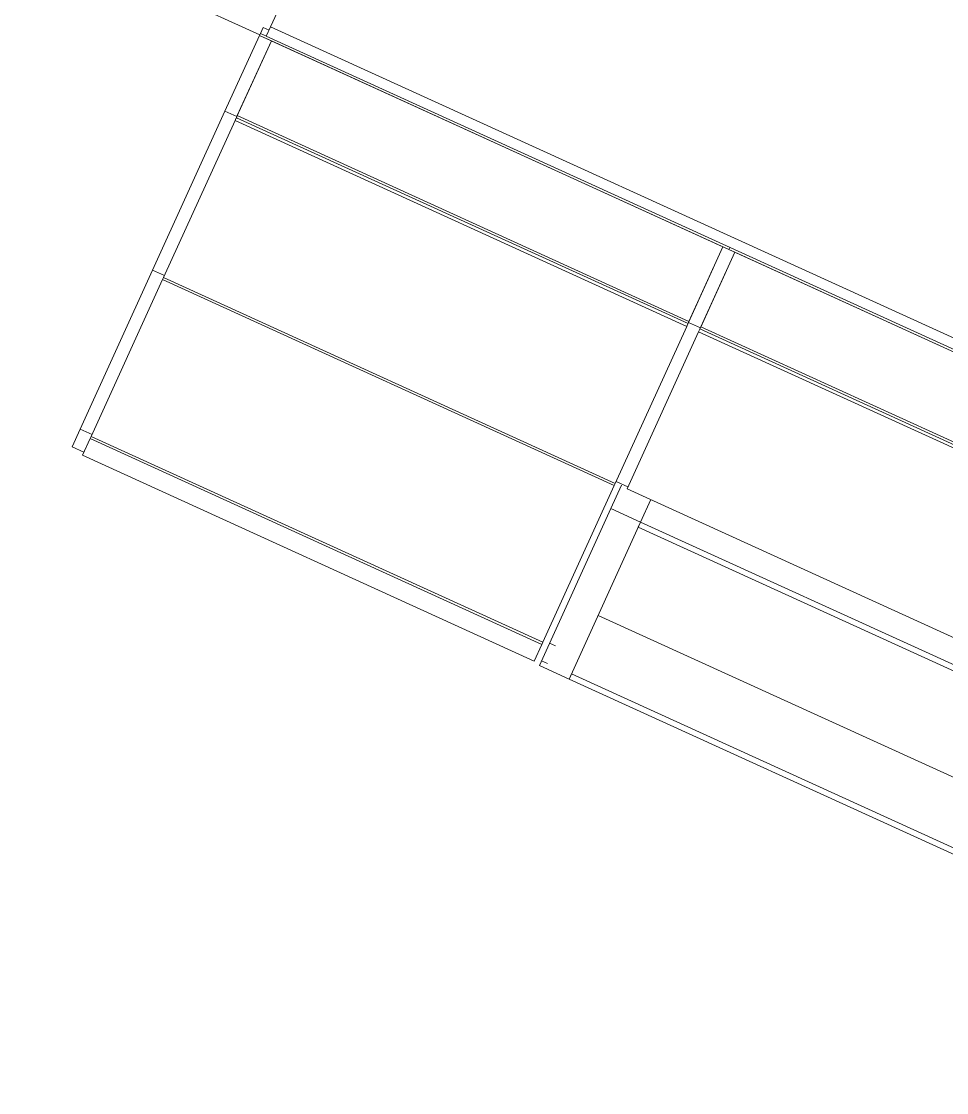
# Model space of a CAD drawing. Header units: inches. Extents: x -578 to 1873, y 397 to 1812.
# Drawn here: x 110.3 to 181.2, y 1077.6 to 1159.6 of the extents above; entities that cross this region are included whole.
import ezdxf

# ---------------------------------------------------------------- set-up
doc = ezdxf.new("R2010")
doc.units = ezdxf.units.IN
doc.header["$MEASUREMENT"] = 0
for name, color, linetype, lineweight in [('A-GLAZ-CURT', 52, 'Continuous', 9), ('A-GLAZ-CWMG', 51, 'Continuous', 9), ('A-WALL', 113, 'Continuous', 13)]:
    doc.layers.add(name, color=color, linetype=linetype, lineweight=lineweight)

# ---------------------------------------------------------------- blocks, each defined once
blk = doc.blocks.new('3D Cad File Example_dwg_CP_Solar Panel - Square-1731942-_3D_-2915-Level 1')
at = {"layer": 'A-GLAZ-CURT'}
for p, q in [((-1042.201, -43.837), (-1041.615, -42.549)), ((-1041.615, -42.549), (-1041.543, -42.391)), ((-1041.615, -42.549), (-1007.036, -58.307)), ((-1007.622, -59.594), (-1042.201, -43.837)), ((-1007.036, -58.307), (-1006.964, -58.149)), ((-1007.622, -59.594), (-1007.036, -58.307))]:
    blk.add_line(p, q, dxfattribs=at)
blk = doc.blocks.new('3D Cad File Example_dwg_CP_Solar Panel - Square-V6-_3D_-2916-Level 1')
at = {"layer": 'A-GLAZ-CURT'}
for p, q in [((-1036.07, -30.382), (-1035.998, -30.224)), ((-1036.07, -30.382), (-1041.543, -42.391)), ((-1001.491, -46.14), (-1036.07, -30.382)), ((-1041.543, -42.391), (-1006.964, -58.149)), ((-1001.491, -46.14), (-1006.964, -58.149)), ((-1001.491, -46.14), (-1001.419, -45.982))]:
    blk.add_line(p, q, dxfattribs=at)
blk = doc.blocks.new('3D Cad File Example_dwg_System Panel - Solar Wall Edges-1683376-_3D_-2917-Level 1')
at = {"layer": 'A-GLAZ-CURT'}
for p, q in [((-1027.745, -12.114), (-1030.351, -17.833)), ((-1027.745, -12.114), (-993.166, -27.871)), ((-1030.351, -17.833), (-995.773, -33.591)), ((-995.773, -33.591), (-993.166, -27.871))]:
    blk.add_line(p, q, dxfattribs=at)
blk = doc.blocks.new('3D Cad File Example_dwg_Rectangular Mullion - 1_ x 1_5_ _Black_-1053135-_3D_-2925-Level 1')
at = {"layer": 'A-GLAZ-CWMG'}
for p, q in [((-992.711, -28.079), (-992.642, -27.928)), ((-992.711, -28.079), (-957.222, -44.251)), ((-957.222, -44.251), (-957.154, -44.1))]:
    blk.add_line(p, q, dxfattribs=at)
blk = doc.blocks.new('3D Cad File Example_dwg_Rectangular Mullion - 1_ x 1_5_ _Black_-1683379-_3D_-2927-Level 1')
at = {"layer": 'A-GLAZ-CWMG'}
for p, q in [((-1028.655, -11.699), (-1031.297, -17.497)), ((-1027.745, -12.114), (-1030.387, -17.912)), ((-1028.655, -11.699), (-1027.745, -12.114)), ((-1030.387, -17.912), (-1031.297, -17.497))]:
    blk.add_line(p, q, dxfattribs=at)
blk = doc.blocks.new('3D Cad File Example_dwg_Rectangular Mullion - 1_ x 1_5_ _Black_-1053170-_3D_-2928-Level 1')
at = {"layer": 'A-GLAZ-CWMG'}
for p, q in [((-1043.006, -43.191), (-1042.386, -41.832)), ((-1041.476, -42.246), (-1042.386, -41.832)), ((-1042.096, -43.606), (-1043.006, -43.191))]:
    blk.add_line(p, q, dxfattribs=at)
blk = doc.blocks.new('3D Cad File Example_dwg_Rectangular Mullion - 1_ x 1_5_ _Black_-V9-_3D_-2929-Level 1')
at = {"layer": 'A-GLAZ-CWMG'}
for p, q in [((-1036.842, -29.665), (-1042.386, -41.832)), ((-1035.932, -30.079), (-1036.842, -29.665)), ((-1041.476, -42.246), (-1042.386, -41.832))]:
    blk.add_line(p, q, dxfattribs=at)
blk = doc.blocks.new('3D Cad File Example_dwg_Rectangular Mullion - 1_ x 1_5_ _Black_-V9-_3D_-V5-Level 1')
at = {"layer": 'A-GLAZ-CWMG'}
for p, q in [((-1031.297, -17.497), (-1036.842, -29.665)), ((-1030.387, -17.912), (-1031.297, -17.497)), ((-1030.449, -18.047), (-1030.387, -17.912)), ((-1035.932, -30.079), (-1036.842, -29.665))]:
    blk.add_line(p, q, dxfattribs=at)
blk = doc.blocks.new('3D Cad File Example_dwg_Rectangular Mullion - 1_ x 1_5_ _Black_-1053128-_3D_-2918-Level 1')
at = {"layer": 'A-GLAZ-CWMG'}
for p, q in [((-959.446, -50.335), (-959.374, -50.177)), ((-924.867, -66.093), (-959.446, -50.335)), ((-924.795, -65.935), (-959.374, -50.177)), ((-924.795, -65.935), (-924.867, -66.093))]:
    blk.add_line(p, q, dxfattribs=at)
blk = doc.blocks.new('3D Cad File Example_dwg_Rectangular Mullion - 1_ x 1_5_ _Black_-1053134-_3D_-3575-Level 1')
at = {"layer": 'A-GLAZ-CWMG'}
for p, q in [((-1288.193, -12.114), (-1288.121, -11.956)), ((-1288.193, -12.114), (-1252.249, -28.493)), ((-1288.121, -11.956), (-1287.917, -11.508)), ((-1288.121, -11.956), (-1287.666, -12.163)), ((-1287.917, -11.508), (-1287.942, -11.564)), ((-1287.917, -11.508), (-1287.462, -11.715)), ((-1252.249, -28.493), (-1252.177, -28.335))]:
    blk.add_line(p, q, dxfattribs=at)
blk = doc.blocks.new('3D Cad File Example_dwg_Rectangular Mullion - 1_ x 1_5_ _Black_-1053131-_3D_-2919-Level 1')
at = {"layer": 'A-GLAZ-CWMG'}
for p, q in [((-970.499, -74.591), (-970.954, -74.383)), ((-971.573, -75.743), (-971.118, -75.95))]:
    blk.add_line(p, q, dxfattribs=at)
blk = doc.blocks.new('3D Cad File Example_dwg_Rectangular Mullion - 1_ x 1_5_ _Black_-V7-_3D_-2920-Level 1')
at = {"layer": 'A-GLAZ-CWMG'}
for p, q in [((-965.864, -62.009), (-964.954, -62.424)), ((-970.954, -74.383), (-970.499, -74.591))]:
    blk.add_line(p, q, dxfattribs=at)
blk = doc.blocks.new('3D Cad File Example_dwg_Rectangular Mullion - 1_ x 1_5_ _Black_-V7-_3D_-V3-Level 1')
at = {"layer": 'A-GLAZ-CWMG'}
for p, q in [((-960.32, -49.842), (-960.381, -49.977)), ((-960.32, -49.842), (-959.41, -50.256)), ((-959.471, -50.392), (-959.41, -50.256)), ((-965.864, -62.009), (-964.954, -62.424))]:
    blk.add_line(p, q, dxfattribs=at)
blk = doc.blocks.new('3D Cad File Example_dwg_Rectangular Mullion - 1_ x 1_5_ _Black_-1683368-_3D_-2921-Level 1')
at = {"layer": 'A-GLAZ-CWMG'}
for p, q in [((-957.677, -44.043), (-960.32, -49.842)), ((-956.767, -44.458), (-957.677, -44.043)), ((-956.767, -44.458), (-959.41, -50.256)), ((-960.32, -49.842), (-959.41, -50.256))]:
    blk.add_line(p, q, dxfattribs=at)
blk = doc.blocks.new('3D Cad File Example_dwg_Rectangular Mullion - 2_5_ x 5_ rectangular _Orange_-1053136-_3D_-2947-Level 1')
at = {"layer": 'A-GLAZ-CWMG'}
for p, q in [((180.522, -35.376), (181.309, -33.65)), ((180.522, -35.376), (180.342, -35.771)), ((211.281, -49.87), (180.342, -35.771)), ((211.462, -49.475), (180.522, -35.376)), ((212.248, -47.748), (211.462, -49.475)), ((211.462, -49.475), (211.281, -49.87))]:
    blk.add_line(p, q, dxfattribs=at)
blk = doc.blocks.new('3D Cad File Example_dwg_Rectangular Mullion - 2_5_ x 5_ rectangular _Orange_-1053137-_3D_-2957-Level 1')
at = {"layer": 'A-GLAZ-CWMG'}
for p, q in [((341.574, -64.628), (372.513, -78.727)), ((339.352, -69.504), (339.532, -69.108)), ((339.352, -69.504), (370.291, -83.602)), ((339.532, -69.108), (370.471, -83.207)), ((370.291, -83.602), (370.471, -83.207))]:
    blk.add_line(p, q, dxfattribs=at)
blk = doc.blocks.new('3D Cad File Example_dwg_Rectangular Mullion - 2_5_ x 5_ rectangular _Orange_-1053172-_3D_-2959-Level 1')
at = {"layer": 'A-GLAZ-CWMG'}
for p, q in [((343.367, -54.665), (342.55, -56.458)), ((342.55, -56.458), (337.077, -68.467)), ((342.55, -56.458), (344.825, -57.494)), ((345.611, -55.768), (344.825, -57.494)), ((344.825, -57.494), (339.352, -69.504)), ((337.077, -68.467), (339.352, -69.504))]:
    blk.add_line(p, q, dxfattribs=at)
blk = doc.blocks.new('3D Cad File Example_dwg-2744-Level 1')
at = {"layer": 'A-WALL'}
blk.add_line((-769.097, -11.241), (-805.951, 5.554), dxfattribs=at)
at = {"layer": 'A-WALL', "color": 103, "lineweight": 9}
for p, q in [((-768.265, -10.619), (-765.648, -4.878)), ((-768.594, -11.341), (-768.265, -10.619)), ((-590.82, -91.479), (-768.265, -10.619)), ((-591.149, -92.202), (-768.594, -11.341))]:
    blk.add_line(p, q, dxfattribs=at)
for name, p in [('3D Cad File Example_dwg_Rectangular Mullion - 1_ x 1_5_ _Black_-1683379-_3D_-2927-Level 1', (259.538, 0.415)), ('3D Cad File Example_dwg_Rectangular Mullion - 1_ x 1_5_ _Black_-1053134-_3D_-3575-Level 1', (519.075, 0.829)), ('3D Cad File Example_dwg_System Panel - Solar Wall Edges-1683376-_3D_-2917-Level 1', (259.538, 0.415)), ('3D Cad File Example_dwg_Rectangular Mullion - 1_ x 1_5_ _Black_-V9-_3D_-V5-Level 1', (259.538, 0.415)), ('3D Cad File Example_dwg_CP_Solar Panel - Square-V6-_3D_-2916-Level 1', (265.082, 12.582)), ('3D Cad File Example_dwg_Rectangular Mullion - 1_ x 1_5_ _Black_-1053128-_3D_-2918-Level 1', (188.56, 32.759)), ('3D Cad File Example_dwg_Rectangular Mullion - 1_ x 1_5_ _Black_-1683368-_3D_-2921-Level 1', (224.049, 16.587)), ('3D Cad File Example_dwg_System Panel - Solar Wall Edges-1683376-_3D_-2917-Level 1', (295.027, -15.757)), ('3D Cad File Example_dwg_Rectangular Mullion - 1_ x 1_5_ _Black_-1053135-_3D_-2925-Level 1', (259.538, 0.415)), ('3D Cad File Example_dwg_Rectangular Mullion - 1_ x 1_5_ _Black_-V9-_3D_-2929-Level 1', (259.538, 0.415)), ('3D Cad File Example_dwg_CP_Solar Panel - Square-V6-_3D_-2916-Level 1', (259.538, 0.415)), ('3D Cad File Example_dwg_Rectangular Mullion - 1_ x 1_5_ _Black_-V7-_3D_-V3-Level 1', (224.049, 16.587)), ('3D Cad File Example_dwg_Rectangular Mullion - 1_ x 1_5_ _Black_-1053128-_3D_-2918-Level 1', (224.049, 16.587)), ('3D Cad File Example_dwg_CP_Solar Panel - Square-V6-_3D_-2916-Level 1', (300.571, -3.59)), ('3D Cad File Example_dwg_Rectangular Mullion - 1_ x 1_5_ _Black_-1053170-_3D_-2928-Level 1', (259.538, 0.415)), ('3D Cad File Example_dwg_CP_Solar Panel - Square-1731942-_3D_-2915-Level 1', (259.538, 0.415)), ('3D Cad File Example_dwg_Rectangular Mullion - 2_5_ x 5_ rectangular _Orange_-1053172-_3D_-2959-Level 1', (-1084.763, 8.957)), ('3D Cad File Example_dwg_Rectangular Mullion - 1_ x 1_5_ _Black_-V7-_3D_-2920-Level 1', (224.049, 16.587)), ('3D Cad File Example_dwg_Rectangular Mullion - 2_5_ x 5_ rectangular _Orange_-1053136-_3D_-2947-Level 1', (-920.461, -13.161)), ('3D Cad File Example_dwg_Rectangular Mullion - 2_5_ x 5_ rectangular _Orange_-1053137-_3D_-2957-Level 1', (-1084.763, 8.957)), ('3D Cad File Example_dwg_Rectangular Mullion - 1_ x 1_5_ _Black_-1053131-_3D_-2919-Level 1', (224.049, 16.587))]:
    blk.add_blockref(name, p)

msp = doc.modelspace()

# ---------------------------------------------------------------- block references
at = {"layer": 'A-WALL', "color": 30, "lineweight": 9}
msp.add_blockref('3D Cad File Example_dwg-2744-Level 1', (897.689, 1169.788), dxfattribs=at)

doc.saveas('drawing.dxf')
